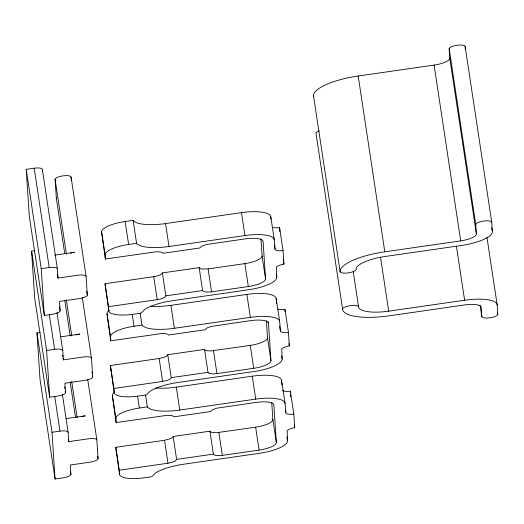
<?xml version="1.0" encoding="UTF-8"?>
<svg xmlns="http://www.w3.org/2000/svg" width="524" height="524" viewBox="0 0 524 524"><rect width="100%" height="100%" fill="white"/><g stroke="black" fill="none" stroke-linecap="round" stroke-linejoin="round"><path stroke-width="0.79" d="M260.972 238.872L262.092 255.941A17.764 5.135 -8.6 0 1 244.852 263.611L208.1 268.904L201.832 269.048L200.391 268.72L199.14 267.633L162.381 272.925L160.41 274.831L156.028 276.318L105.023 283.753L108.782 310.693A24.228 7.002 -8.6 0 0 133.22 314.249L141.172 313.09L144.559 309.573A33.084 9.563 -8.6 0 1 172.573 300.704L248.533 289.765A29.069 8.404 -8.6 0 0 276.744 277.216L276.377 267.161A8.888 2.568 -8.6 0 1 282.475 264.443L283.949 264.175L283.058 250.564L279.587 227.632L278.106 227.789A8.888 2.568 -8.6 0 1 272.683 227.364M162.381 272.925L165.853 295.857L164.772 297.278L161.602 298.687L157.233 299.663L108.488 306.678L108.782 310.693M266.356 320.649L267.476 337.718A17.764 5.135 -8.6 0 1 250.236 345.388L211.198 350.923L206.711 350.713L204.851 350.006L204.524 349.41L167.765 354.702L166.684 356.13L165.309 356.864L159.145 358.508L110.407 365.529L114.167 392.469A24.228 7.002 -8.6 0 0 138.605 396.026L146.556 394.873L149.943 391.356A33.084 9.563 -8.6 0 1 177.957 382.487L253.917 371.549A29.069 8.404 -8.6 0 0 282.128 358.992L281.761 348.938A8.888 2.568 -8.6 0 1 287.859 346.226L289.333 345.951L288.442 332.347L284.971 309.415L283.491 309.573A8.888 2.568 -8.6 0 1 278.067 309.14M167.765 354.702L171.237 377.634L170.156 379.062L166.986 380.463L162.617 381.439L113.872 388.461L114.167 392.469M271.74 402.432L272.86 419.495A17.764 5.135 -8.6 0 1 255.62 427.171L216.582 432.706L212.096 432.496L210.235 431.783L209.908 431.186L173.149 436.485L172.069 437.907L170.693 438.64L164.529 440.291L115.791 447.306L119.551 474.253A24.228 7.002 -8.6 0 0 143.989 477.803L151.94 476.65L155.327 473.133A33.084 9.563 -8.6 0 1 183.341 464.264L259.301 453.326A29.069 8.404 -8.6 0 0 287.512 440.769L287.145 430.715A8.888 2.568 -8.6 0 1 293.243 428.003L294.724 427.735L293.826 414.124L290.355 391.192L288.875 391.349A8.888 2.568 -8.6 0 1 282.534 390.426M173.149 436.485L176.621 459.41L175.54 460.838L172.37 462.24L168.001 463.216L119.256 470.238L119.551 474.253M199.14 267.633L202.611 290.565L203.862 291.652L207.15 292.123L211.565 291.835L248.324 286.543A17.764 5.135 -8.6 0 0 265.563 278.873L263.1 241.485A17.764 5.135 -8.6 0 0 245.186 238.879L206.161 244.584L201.779 246.07L199.808 247.976L163.049 253.269L162.722 252.673L160.868 251.965L156.375 251.756L105.35 259.013L105.134 254.926A24.228 7.002 -8.6 0 1 128.642 244.466L136.581 243.306L136.934 243.948L140.36 245.789A33.084 9.563 -8.6 0 0 169.003 246.503L244.963 235.558A29.069 8.404 -8.6 0 1 274.281 239.828L275.238 249.797A8.888 2.568 -8.6 0 0 281.578 250.721L283.058 250.564M204.524 349.41L207.995 372.341L209.246 373.429L212.534 373.9L216.949 373.612L253.708 368.32A17.764 5.135 -8.6 0 0 270.947 360.65L268.484 323.262A17.764 5.135 -8.6 0 0 250.57 320.655L211.545 326.367L207.163 327.847L205.192 329.753L168.433 335.046L168.106 334.456L166.252 333.742L161.759 333.533L110.734 340.796L110.518 336.703A24.228 7.002 -8.6 0 1 134.026 326.249L141.965 325.083L142.318 325.732L145.744 327.572A33.084 9.563 -8.6 0 0 174.387 328.279L250.348 317.341A29.069 8.404 -8.6 0 1 279.665 321.605L280.622 331.574A8.888 2.568 -8.6 0 0 286.962 332.498L288.442 332.347M209.908 431.186L213.379 454.118L214.63 455.205L217.918 455.684L222.333 455.395L259.092 450.103A17.764 5.135 -8.6 0 0 276.331 442.426L273.869 405.045A17.764 5.135 -8.6 0 0 255.954 402.432L216.929 408.144L212.548 409.63L210.576 411.536L173.817 416.829L173.49 416.233L171.636 415.519L167.143 415.316L116.118 422.573L115.902 418.486A24.228 7.002 -8.6 0 1 139.41 408.026L147.349 406.866L147.703 407.508L151.128 409.349A33.084 9.563 -8.6 0 0 179.771 410.056L255.732 399.118A29.069 8.404 -8.6 0 1 285.049 403.388L286.006 413.357A8.888 2.568 -8.6 0 0 292.346 414.281L293.826 414.124M358.193 76.013L434.101 65.081A16.152 4.67 -8.6 0 0 449.775 58.105L449.16 48.758A8.076 2.332 -8.6 0 1 456.994 45.267A8.076 2.332 -8.6 0 1 465.142 46.453L491.735 222.248L492.35 231.595A32.298 9.34 -8.6 0 1 461.009 245.553L385.101 256.485A29.881 8.639 -8.6 0 0 356.104 269.395A8.076 2.332 -8.6 0 1 348.264 272.88A8.076 2.332 -8.6 0 1 340.122 271.694L313.522 95.899A46.027 13.303 -8.6 0 1 358.193 76.013L384.793 251.815A46.027 13.303 -8.6 0 0 340.122 271.694M26.2 169.357L34.191 168.204A8.076 2.332 -8.6 0 1 42.333 169.39L57.358 268.74L57.974 278.087L77.952 275.211A8.076 2.332 -8.6 0 1 86.093 276.397L87.325 295.091A8.076 2.332 -8.6 0 1 79.491 298.575L59.513 301.451L60.129 310.798A8.076 2.332 -8.6 0 1 52.295 314.289L44.304 315.435L29.279 216.084L26.2 169.357L41.226 268.707L44.304 315.435M105.35 259.013L101.604 231.975A24.228 7.002 -8.6 0 1 125.118 221.514L133.109 220.375L133.463 221.023L136.888 222.857A33.084 9.563 -8.6 0 0 165.532 223.571L241.492 212.633A29.069 8.404 -8.6 0 1 270.81 216.897L274.281 239.828M82.32 297.593L91.477 358.174L92.709 376.867A8.076 2.332 -8.6 0 1 84.875 380.359L64.897 383.234L65.513 392.581A8.076 2.332 -8.6 0 1 57.679 396.065L49.688 397.218L34.663 297.868L31.584 251.134L34.781 250.675M54.509 255.175L74.487 252.293A8.076 2.332 -8.6 0 0 70.511 253.184M41.226 268.707L49.217 267.554A8.076 2.332 -8.6 0 1 57.358 268.74M384.793 251.815L460.701 240.876A16.152 4.67 -8.6 0 0 476.375 233.901L475.759 224.554L449.16 48.758M165.853 295.857L202.611 290.565M150.506 306.206A33.084 9.563 -8.6 0 0 170.916 305.348L246.876 294.409A29.069 8.404 -8.6 0 1 276.194 298.68L279.665 321.605M87.705 379.376L96.861 439.957L98.093 458.644A8.076 2.332 -8.6 0 1 90.259 462.135L70.281 465.011L70.897 474.358A8.076 2.332 -8.6 0 1 63.063 477.842L55.072 478.995L40.047 379.645L36.968 332.917L40.165 332.452M60.692 336.834L79.871 334.076A8.076 2.332 -8.6 0 0 75.895 334.96M49.688 397.218L46.61 350.484L54.601 349.338A8.076 2.332 -8.6 0 1 62.742 350.523L63.358 359.87L83.336 356.988A8.076 2.332 -8.6 0 1 91.477 358.174M319.267 130.876A8.076 2.332 -8.6 0 0 315.985 133.286L342.585 309.081A8.076 2.332 -8.6 0 1 350.418 305.597A8.076 2.332 -8.6 0 1 358.567 306.782A29.881 8.639 -8.6 0 0 388.697 311.164L464.605 300.232A32.298 9.34 -8.6 0 1 497.184 304.975L497.8 314.321A8.076 2.332 -8.6 0 1 489.966 317.806A8.076 2.332 -8.6 0 1 481.818 316.62L480.108 305.335M171.237 377.634L207.995 372.341M155.89 387.983A33.084 9.563 -8.6 0 0 176.3 387.131L252.26 376.186A29.069 8.404 -8.6 0 1 281.578 380.457L285.049 403.388M66.076 418.617L85.255 415.853A8.076 2.332 -8.6 0 0 81.279 416.744M55.072 478.995L51.994 432.267L59.985 431.114A8.076 2.332 -8.6 0 1 68.127 432.3L68.742 441.647L88.72 438.771A8.076 2.332 -8.6 0 1 96.861 439.957M176.621 459.41L213.379 454.118M125.118 221.514L128.642 244.466M132.205 314.374L134.026 326.249M137.589 396.151L139.41 408.026M101.604 231.975L105.134 254.926M109.261 310.293A24.228 7.002 -8.6 0 0 106.988 313.752L110.518 336.703M114.022 392.587A24.228 7.002 -8.6 0 0 112.372 395.528L115.902 418.486M283.235 259.432L283.471 261.011M283.713 262.596L283.949 264.175M274.301 245.239L274.897 249.188M288.979 343.58L289.333 345.951M276.384 274.838L276.744 277.216M279.567 326.223L280.281 330.972M294.239 424.571L294.724 427.735M281.65 355.829L282.128 358.992M262.092 255.941L265.563 278.873M285.311 410.377L285.665 412.748M286.916 436.82L287.512 440.769M268.249 321.684L268.484 323.262M267.476 337.718L270.947 360.65M241.492 212.633L244.963 235.558M272.86 419.495L276.331 442.426M244.852 263.611L248.324 286.543M246.876 294.409L250.348 317.341M250.236 345.388L253.708 368.32M252.26 376.186L255.732 399.118M255.62 427.171L259.092 450.103M208.1 268.904L211.565 291.835M213.484 350.687L216.949 373.612M218.868 432.464L222.333 455.395M165.532 223.571L169.003 246.503M170.916 305.348L174.387 328.279M176.3 387.125L179.771 410.056M153.761 276.731L157.233 299.663M159.145 358.508L162.617 381.439M133.109 220.375L136.581 243.306M164.529 440.291L168.001 463.216M140.17 313.221L141.965 325.083M145.554 395.004L147.349 406.866M105.023 283.753L108.488 306.678M110.734 340.796L106.988 313.752M110.407 365.529L113.872 388.461M116.118 422.573L112.372 395.528M115.791 447.306L119.256 470.238M491.741 227.567L492.233 230.789M486.934 237.234L497.184 304.975M497.558 312.704L497.8 314.321M449.775 58.105L476.375 233.901M434.101 65.081L460.701 240.876M456.43 246.201L464.605 300.232M380.522 257.14L388.697 311.164M353.196 271.301L358.567 306.782M64.714 253.557L56.323 198.039L55.092 179.346A8.076 2.332 -8.6 0 1 62.926 175.861A8.076 2.332 -8.6 0 1 71.068 177.047L86.093 276.397M86.715 291.049L87.325 295.091M91.975 372.02L92.224 373.638M92.466 375.25L92.709 376.867M97.726 456.227L98.093 458.644M55.092 179.346L66.404 254.173M66.312 299.748L71.788 335.956M64.871 300.737L70.098 335.334M57.378 274.137L57.974 278.087M71.696 381.524L77.172 417.733M59.52 306.763L60.129 310.798M70.255 382.52L75.482 417.117M57.005 312.559L62.742 350.523M62.644 355.128L62.88 356.706M63.122 358.285L63.358 359.87M34.191 168.204L49.217 267.554M64.655 386.922L64.904 388.539M65.271 390.963L65.513 392.581M62.389 394.336L68.127 432.3M68.389 439.276L68.742 441.647M49.348 314.603L54.601 349.338M70.53 471.934L70.897 474.358M54.732 396.38L59.985 431.114M31.584 251.134L46.61 350.484M36.968 332.917L51.994 432.267M465.142 46.453L465.345 49.57M481.818 316.62L481.202 307.274A16.152 4.67 -8.6 0 0 464.912 304.903L389.005 315.841A46.027 13.303 -8.6 0 1 342.585 309.081M279.587 227.632L279.849 231.641M284.971 309.415L285.128 311.813M290.355 391.192L290.46 392.797M290.565 394.395L290.722 396.799M270.81 216.897L270.967 219.242M276.194 298.68L276.299 300.239M276.403 301.798L276.502 303.357M281.578 380.457L281.886 385.14M71.068 177.047L71.284 180.295M42.333 169.39L42.496 171.82M111.114 370.717A24.228 7.002 -8.6 0 1 110.669 369.551M116.498 452.494A24.228 7.002 -8.6 0 1 116.053 451.328M313.837 96.462A8.076 2.332 -8.6 0 1 313.522 95.899M475.759 224.554A8.076 2.332 -8.6 0 1 483.593 221.062A8.076 2.332 -8.6 0 1 491.735 222.248M56.631 198.603A8.076 2.332 -8.6 0 1 56.323 198.039"/></g></svg>
